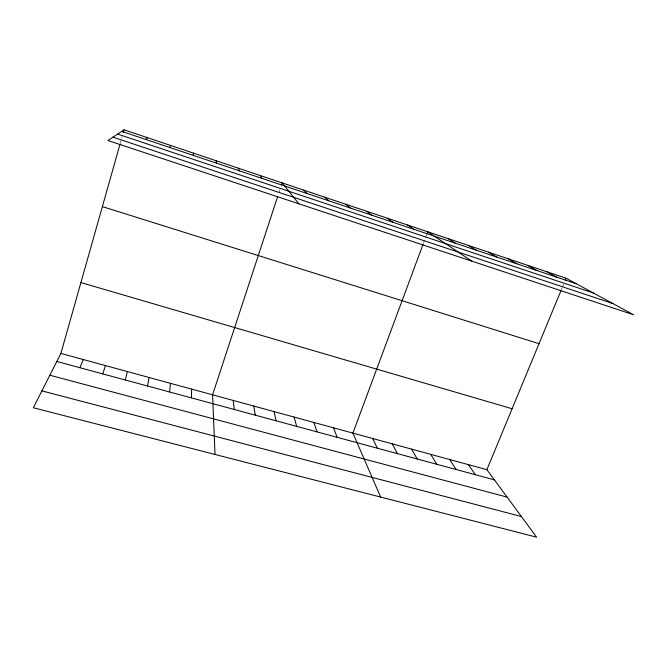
<?xml version="1.0" encoding="UTF-8"?>
<svg xmlns="http://www.w3.org/2000/svg" width="667" height="667" viewBox="0 0 667 667"><rect width="100%" height="100%" fill="white"/><g stroke="black" fill="none" stroke-linecap="round" stroke-linejoin="round"><path stroke-width="0.5" stroke-dasharray="3.33 2.5" d="M120.127 143.797L122.103 136.81M278.931 192.713L279.898 189.77M423.395 243.397L425.196 238.553M425.554 237.585L426.638 234.676M561.339 289.745L562.139 287.827M562.531 286.868L563.723 283.992"/><path stroke-width="1" d="M191.404 397.882L191.637 389.103M193.263 155.369L193.455 153.118M169.626 391.988L170.452 383.317M147.582 386.026L149.041 377.472M125.288 379.99L127.38 371.561M60.889 353.418L486.893 469.685L536.61 537.177L33.35 407.745L60.889 353.418L119.843 144.789M123.228 132.816L124.07 129.823L566.108 278.231L633.65 314.807L107.946 140.512L124.07 129.823M277.639 196.632L212.573 394.814L215.032 454.469M281.507 184.859L282.149 182.9L298.891 203.819M102.735 373.887L105.469 365.583M423.036 244.364L352.901 433.116L380.64 497.065M426.997 233.708L427.714 231.766L471.794 261.147M486.893 469.685L560.947 290.712M565.316 280.148L566.108 278.231M79.907 367.717L83.308 359.538M169.71 147.482L170.61 145.448M145.865 139.486L147.482 137.685M41.904 390.879L521.402 516.533M49.833 375.221L507.103 497.123M56.812 361.464L494.389 479.865M80.907 282.566L512.106 408.738M102.376 206.612L539.028 343.688M112.998 137.169L612.856 303.543M121.711 131.391L576.213 283.7M117.65 134.084L593.413 293.013M547.007 271.819L556.645 277.147M527.689 265.333L536.843 270.51M508.146 258.771L516.808 263.79M488.386 252.134L496.54 257.003M468.392 245.423L476.03 250.125M448.174 238.636L455.269 243.172M407.629 225.021L413.64 229.223M387.319 218.201L392.771 222.228M366.767 211.306L371.652 215.149M345.981 204.327L350.283 207.987M324.954 197.265L328.664 200.742M303.677 190.12L306.778 193.413M468.359 464.624L475.421 474.729M449.633 459.513L456.236 469.543M260.372 175.588L262.206 178.473M430.707 454.352L436.843 464.29M411.572 449.124L417.225 458.988M392.229 443.847L397.399 453.618M372.67 438.511L377.339 448.199M238.327 168.184L239.503 170.869M333.5 427.822L337.152 437.319M313.89 422.469L317.025 431.874M294.072 417.058L296.673 426.371M274.029 411.589L276.096 420.802M216.025 160.697L216.525 163.165M253.768 406.061L255.286 415.166M233.283 400.467L234.234 409.471"/></g></svg>
